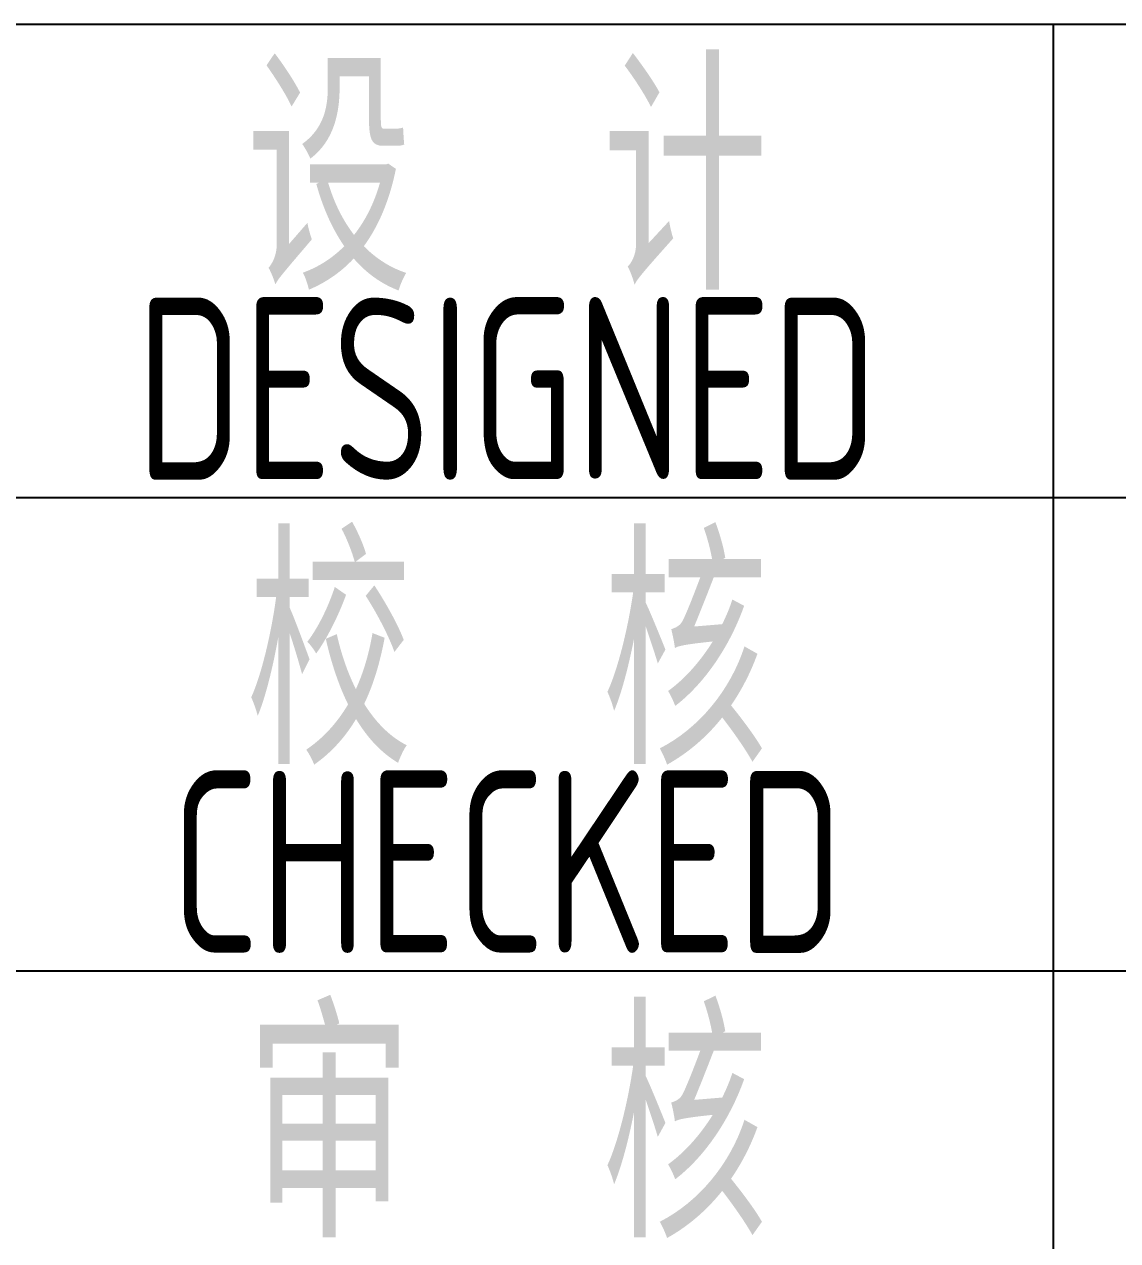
# Model space of a CAD drawing. Extents: x 1234595 to 2088511, y -80443 to 75292.
# Drawn here: x 1503341 to 1504842, y -57021 to -55351 of the extents above; entities that cross this region are included whole.
import ezdxf
from ezdxf.enums import TextEntityAlignment as Align

# ---------------------------------------------------------------- set-up
doc = ezdxf.new("R2010")
doc.units = 0
doc.header["$LTSCALE"] = 1000
doc.header["$MEASUREMENT"] = 0
doc.layers.get('0').update_dxf_attribs({"linetype": 'CONTINUOUS'})
doc.styles.add('AHD', font='sceie.shx', dxfattribs={"width": 0.7, "bigfont": 'sceic.shx'})

msp = doc.modelspace()

# ---------------------------------------------------------------- linework, layer by layer
for p, q in [((1503254.2, -55350.6), (1521254.2, -55350.6)), ((1504754.2, -58600.6), (1504754.2, -55350.6)), ((1503254.2, -56000.6), (1508754.2, -56000.6)), ((1503254.2, -56650.6), (1508754.2, -56650.6))]:
    msp.add_line(p, q)

# ---------------------------------------------------------------- texts
at = {"style": 'AHD', "width": 0.8}
for s, height, p in [('设  计', 300, (1504004.2, -55550.6)), ('设  计', 300, (1504004.2, -55550.6)), ('DESIGNED', 250, (1504004.2, -55850.6)), ('DESIGNED', 250, (1504004.2, -55850.6)), ('校  核', 300, (1504004.2, -56200.6)), ('校  核', 300, (1504004.2, -56200.6)), ('CHECKED', 250, (1504004.2, -56500.6)), ('CHECKED', 250, (1504004.2, -56500.6)), ('审  核', 300, (1504004.2, -56850.6)), ('审  核', 300, (1504004.2, -56850.6))]:
    msp.add_text(s, height=height, dxfattribs=at).set_placement(p, align=Align.MIDDLE)

doc.saveas('drawing.dxf')
